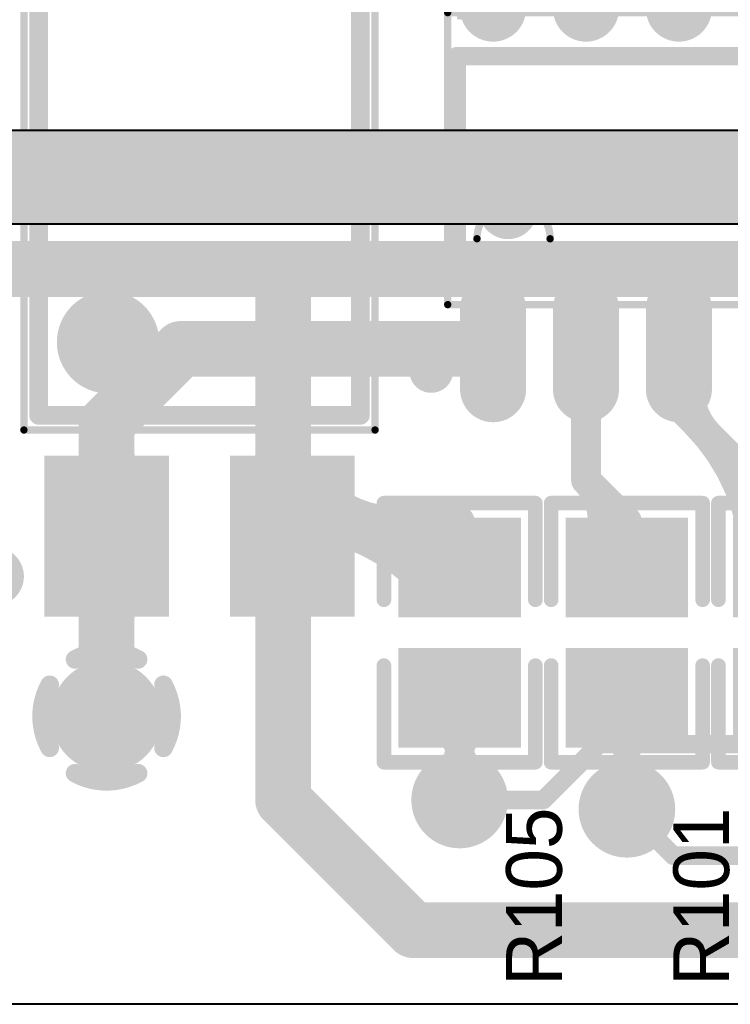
# Model space of a CAD drawing. Header units: millimetres. Extents: x 3.32 to 12.49, y 5.66 to 10.73.
# Drawn here: x 4.67 to 5.053, y 8.124 to 8.653 of the extents above; entities that cross this region are included whole.
import ezdxf

# ---------------------------------------------------------------- set-up
doc = ezdxf.new("R2010")
doc.units = ezdxf.units.MM
doc.header["$MEASUREMENT"] = 0
for name, color, linetype in [('BottomLayer', 5, 'Continuous'), ('InternalPlane1', 76, 'Continuous'), ('InternalPlane2', 16, 'Continuous'), ('Mechanical13', 56, 'Continuous'), ('MultiLayer', 9, 'Continuous'), ('TopLayer', 1, 'Continuous'), ('TopOverlay', 2, 'Continuous'), ('TopPaste', 8, 'Continuous'), ('TopSolder', 216, 'Continuous'), ('ViaHoleLayer', 16, 'Continuous')]:
    doc.layers.add(name, color=color, linetype=linetype)

# ---------------------------------------------------------------- blocks, each defined once
blk = doc.blocks.new('LC_SMD_4_105')
at = {"layer": 'Mechanical13', "const_width": 0.00394}
for points in [[(-0.12598, 0.09449), (-0.12598, -0.09449)], [(-0.12598, 0.09449), (0.12598, 0.09449)], [(0.12598, 0.09449), (0.12598, -0.09449)], [(-0.12598, -0.09449), (0.12598, -0.09449)]]:
    blk.add_lwpolyline(points, dxfattribs=at)
at = {"layer": 'Mechanical13', "const_width": 0.00197}
for points in [[(-0.12697, 0.09449, 1), (-0.125, 0.09449, 1)], [(-0.12697, 0.09449, 1), (-0.125, 0.09449, 1)], [(0.125, 0.09449, 1), (0.12697, 0.09449, 1)], [(0.125, 0.09449, 1), (0.12697, 0.09449, 1)], [(-0.12697, -0.09449, 1), (-0.125, -0.09449, 1)], [(-0.12697, -0.09449, 1), (-0.125, -0.09449, 1)], [(0.125, -0.09449, 1), (0.12697, -0.09449, 1)], [(0.125, -0.09449, 1), (0.12697, -0.09449, 1)]]:
    blk.add_lwpolyline(points, format="xyb", close=True, dxfattribs=at)
at = {"layer": 'TopLayer'}
for points in [[(-0.1437, 0.02047), (-0.1437, 0.07953), (-0.22244, 0.02047), (-0.22244, 0.07953)], [(0.22244, 0.02047), (0.22244, 0.07953), (0.1437, 0.02047), (0.1437, 0.07953)], [(-0.1437, -0.07953), (-0.1437, -0.02047), (-0.22244, -0.07953), (-0.22244, -0.02047)], [(0.22244, -0.07953), (0.22244, -0.02047), (0.1437, -0.07953), (0.1437, -0.02047)]]:
    blk.add_solid(points, dxfattribs=at)
at = {"layer": 'TopOverlay'}
for points, const_width in [([(-0.19685, 0.11024, 1), (-0.2126, 0.11024, 1)], 0.01575), ([(-0.21654, 0.11024, 1), (-0.20866, 0.11024, 1)], 0.00787), ([(-0.20079, 0.11024, 1), (-0.19291, 0.11024, 1)], 0.00787), ([(-0.12061, 0.08661, 1), (-0.11561, 0.08661, 1)], 0.005), ([(-0.12061, 0.08661, 1), (-0.11561, 0.08661, 1)], 0.005), ([(0.11561, 0.08661, 1), (0.12061, 0.08661, 1)], 0.005), ([(0.11561, 0.08661, 1), (0.12061, 0.08661, 1)], 0.005), ([(-0.06496, 0.04921, 1), (-0.09252, 0.04921, 1)], 0.02756), ([(-0.09941, 0.04921, 1), (-0.08563, 0.04921, 1)], 0.01378), ([(-0.07185, 0.04921, 1), (-0.05807, 0.04921, 1)], 0.01378), ([(-0.12061, -0.08661, 1), (-0.11561, -0.08661, 1)], 0.005), ([(-0.12061, -0.08661, 1), (-0.11561, -0.08661, 1)], 0.005), ([(0.11561, -0.08661, 1), (0.12061, -0.08661, 1)], 0.005), ([(0.11561, -0.08661, 1), (0.12061, -0.08661, 1)], 0.005)]:
    blk.add_lwpolyline(points, format="xyb", close=True, dxfattribs=dict(at, const_width=const_width))
at = {"layer": 'TopOverlay', "const_width": 0.01}
for points in [[(-0.11811, 0.08661), (-0.11811, -0.08661)], [(-0.11811, 0.08661), (0.11811, 0.08661)], [(0.11811, 0.08661), (0.11811, -0.08661)], [(-0.11811, -0.08661), (0.11811, -0.08661)]]:
    blk.add_lwpolyline(points, dxfattribs=at)
at = {"layer": 'TopPaste'}
for points in [[(-0.1437, 0.02047), (-0.1437, 0.07953), (-0.22244, 0.02047), (-0.22244, 0.07953)], [(0.22244, 0.02047), (0.22244, 0.07953), (0.1437, 0.02047), (0.1437, 0.07953)], [(-0.1437, -0.07953), (-0.1437, -0.02047), (-0.22244, -0.07953), (-0.22244, -0.02047)], [(0.22244, -0.07953), (0.22244, -0.02047), (0.1437, -0.07953), (0.1437, -0.02047)]]:
    blk.add_solid(points, dxfattribs=at)
at = {"layer": 'TopSolder'}
for points in [[(-0.1397, 0.01647), (-0.1397, 0.08353), (-0.22644, 0.01647), (-0.22644, 0.08353)], [(0.22644, 0.01647), (0.22644, 0.08353), (0.1397, 0.01647), (0.1397, 0.08353)], [(-0.1397, -0.08353), (-0.1397, -0.01647), (-0.22644, -0.08353), (-0.22644, -0.01647)], [(0.22644, -0.08353), (0.22644, -0.01647), (0.1397, -0.08353), (0.1397, -0.01647)]]:
    blk.add_solid(points, dxfattribs=at)
blk = doc.blocks.new('0805_R_108')
at = {"layer": 'TopLayer'}
for points in [[(-0.05787, -0.02894), (-0.0122, -0.02894), (-0.05787, 0.02894), (-0.0122, 0.02894)], [(0.0122, -0.02894), (0.05787, -0.02894), (0.0122, 0.02894), (0.05787, 0.02894)]]:
    blk.add_solid(points, dxfattribs=at)
at = {"layer": 'TopOverlay', "const_width": 0.00787}
for points in [[(-0.06968, 0.04075), (-0.06968, -0.04075)], [(-0.06968, 0.04075), (-0.01772, 0.04075)], [(0.01772, 0.04075), (0.06968, 0.04075)], [(0.06968, 0.04075), (0.06968, -0.04075)], [(-0.06968, -0.04075), (-0.01772, -0.04075)], [(0.01772, -0.04075), (0.06968, -0.04075)]]:
    blk.add_lwpolyline(points, dxfattribs=at)
at = {"layer": 'TopOverlay', "const_width": 0.00394}
for points in [[(-0.07165, 0.04075, 1), (-0.06772, 0.04075, 1)], [(-0.07165, 0.04075, 1), (-0.06772, 0.04075, 1)], [(-0.01969, 0.04075, 1), (-0.01575, 0.04075, 1)], [(0.01575, 0.04075, 1), (0.01969, 0.04075, 1)], [(0.06772, 0.04075, 1), (0.07165, 0.04075, 1)], [(0.06772, 0.04075, 1), (0.07165, 0.04075, 1)], [(-0.07165, -0.04075, 1), (-0.06772, -0.04075, 1)], [(-0.07165, -0.04075, 1), (-0.06772, -0.04075, 1)], [(-0.01969, -0.04075, 1), (-0.01575, -0.04075, 1)], [(0.01575, -0.04075, 1), (0.01969, -0.04075, 1)], [(0.06772, -0.04075, 1), (0.07165, -0.04075, 1)], [(0.06772, -0.04075, 1), (0.07165, -0.04075, 1)]]:
    blk.add_lwpolyline(points, format="xyb", close=True, dxfattribs=at)
at = {"layer": 'TopPaste'}
for points in [[(-0.05787, -0.02894), (-0.0122, -0.02894), (-0.05787, 0.02894), (-0.0122, 0.02894)], [(0.0122, -0.02894), (0.05787, -0.02894), (0.0122, 0.02894), (0.05787, 0.02894)]]:
    blk.add_solid(points, dxfattribs=at)
at = {"layer": 'TopSolder'}
for points in [[(-0.06187, -0.03294), (-0.0082, -0.03294), (-0.06187, 0.03294), (-0.0082, 0.03294)], [(0.0082, -0.03294), (0.06187, -0.03294), (0.0082, 0.03294), (0.06187, 0.03294)]]:
    blk.add_solid(points, dxfattribs=at)
blk = doc.blocks.new('SOIC_8_150____151')
at = {"layer": 'Mechanical13', "const_width": 0.00394}
for points in [[(-0.09941, 0.07854), (0.09941, 0.07854)], [(-0.09941, -0.07854), (-0.09941, 0.07854)], [(0.09941, -0.07854), (0.09941, 0.07854)], [(-0.09941, -0.07854), (0.09941, -0.07854)]]:
    blk.add_lwpolyline(points, dxfattribs=at)
at = {"layer": 'Mechanical13'}
for points, const_width in [([(-0.10039, 0.07854, 1), (-0.09843, 0.07854, 1)], 0.00197), ([(-0.10039, 0.07854, 1), (-0.09843, 0.07854, 1)], 0.00197), ([(0.09843, 0.07854, 1), (0.10039, 0.07854, 1)], 0.00197), ([(0.09843, 0.07854, 1), (0.10039, 0.07854, 1)], 0.00197), ([(-0.04429, -0.04311, 1), (-0.08366, -0.04311, 1)], 0.00394), ([(-0.08465, -0.04311, 1), (-0.08268, -0.04311, 1)], 0.00197), ([(-0.04528, -0.04311, 1), (-0.04331, -0.04311, 1)], 0.00197), ([(-0.10039, -0.07854, 1), (-0.09843, -0.07854, 1)], 0.00197), ([(-0.10039, -0.07854, 1), (-0.09843, -0.07854, 1)], 0.00197), ([(0.09843, -0.07854, 1), (0.10039, -0.07854, 1)], 0.00197), ([(0.09843, -0.07854, 1), (0.10039, -0.07854, 1)], 0.00197)]:
    blk.add_lwpolyline(points, format="xyb", close=True, dxfattribs=dict(at, const_width=const_width))
at = {"layer": 'TopLayer', "const_width": 0.02756}
for points in [[(-0.075, 0.08071), (-0.075, 0.12402)], [(-0.025, 0.08071), (-0.025, 0.12402)], [(0.025, 0.08071), (0.025, 0.12402)], [(0.075, 0.08071), (0.075, 0.12402)], [(-0.075, -0.12402), (-0.075, -0.08071)], [(-0.025, -0.12402), (-0.025, -0.08071)], [(0.025, -0.12402), (0.025, -0.08071)], [(0.075, -0.12402), (0.075, -0.08071)]]:
    blk.add_lwpolyline(points, dxfattribs=at)
at = {"layer": 'TopLayer', "const_width": 0.01378}
for points in [[(-0.08189, 0.12402, 1), (-0.06811, 0.12402, 1)], [(-0.03189, 0.12402, 1), (-0.01811, 0.12402, 1)], [(0.01811, 0.12402, 1), (0.03189, 0.12402, 1)], [(0.06811, 0.12402, 1), (0.08189, 0.12402, 1)], [(-0.08189, 0.08071, 1), (-0.06811, 0.08071, 1)], [(-0.03189, 0.08071, 1), (-0.01811, 0.08071, 1)], [(0.01811, 0.08071, 1), (0.03189, 0.08071, 1)], [(0.06811, 0.08071, 1), (0.08189, 0.08071, 1)], [(-0.08189, -0.08071, 1), (-0.06811, -0.08071, 1)], [(-0.03189, -0.08071, 1), (-0.01811, -0.08071, 1)], [(0.01811, -0.08071, 1), (0.03189, -0.08071, 1)], [(0.06811, -0.08071, 1), (0.08189, -0.08071, 1)], [(-0.08189, -0.12402, 1), (-0.06811, -0.12402, 1)], [(-0.03189, -0.12402, 1), (-0.01811, -0.12402, 1)], [(0.01811, -0.12402, 1), (0.03189, -0.12402, 1)], [(0.06811, -0.12402, 1), (0.08189, -0.12402, 1)]]:
    blk.add_lwpolyline(points, format="xyb", close=True, dxfattribs=at)
at = {"layer": 'TopOverlay', "const_width": 0.01}
for points in [[(-0.09449, 0.05512), (0.09449, 0.05512)], [(-0.09449, -0.05512), (-0.09449, 0.05512)], [(0.09449, -0.05512), (0.09449, 0.05512)], [(-0.09449, -0.05512), (0.09449, -0.05512)]]:
    blk.add_lwpolyline(points, dxfattribs=at)
at = {"layer": 'TopOverlay'}
for points, const_width in [([(-0.09699, 0.05512, 1), (-0.09199, 0.05512, 1)], 0.005), ([(-0.09699, 0.05512, 1), (-0.09199, 0.05512, 1)], 0.005), ([(0.09199, 0.05512, 1), (0.09699, 0.05512, 1)], 0.005), ([(0.09199, 0.05512, 1), (0.09699, 0.05512, 1)], 0.005), ([(-0.05906, -0.02756, 1), (-0.0748, -0.02756, 1)], 0.01575), ([(-0.07874, -0.02756, 1), (-0.07087, -0.02756, 1)], 0.00787), ([(-0.06299, -0.02756, 1), (-0.05512, -0.02756, 1)], 0.00787), ([(-0.09699, -0.05512, 1), (-0.09199, -0.05512, 1)], 0.005), ([(-0.09699, -0.05512, 1), (-0.09199, -0.05512, 1)], 0.005), ([(0.09199, -0.05512, 1), (0.09699, -0.05512, 1)], 0.005), ([(0.09199, -0.05512, 1), (0.09699, -0.05512, 1)], 0.005), ([(-0.10236, -0.11417, 1), (-0.11417, -0.11417, 1)], 0.01181), ([(-0.11713, -0.11417, 1), (-0.11122, -0.11417, 1)], 0.00591), ([(-0.10531, -0.11417, 1), (-0.09941, -0.11417, 1)], 0.00591)]:
    blk.add_lwpolyline(points, format="xyb", close=True, dxfattribs=dict(at, const_width=const_width))
at = {"layer": 'TopPaste', "const_width": 0.02756}
for points in [[(-0.075, 0.08071), (-0.075, 0.12402)], [(-0.025, 0.08071), (-0.025, 0.12402)], [(0.025, 0.08071), (0.025, 0.12402)], [(0.075, 0.08071), (0.075, 0.12402)], [(-0.075, -0.12402), (-0.075, -0.08071)], [(-0.025, -0.12402), (-0.025, -0.08071)], [(0.025, -0.12402), (0.025, -0.08071)], [(0.075, -0.12402), (0.075, -0.08071)]]:
    blk.add_lwpolyline(points, dxfattribs=at)
at = {"layer": 'TopPaste', "const_width": 0.01378}
for points in [[(-0.08189, 0.12402, 1), (-0.06811, 0.12402, 1)], [(-0.03189, 0.12402, 1), (-0.01811, 0.12402, 1)], [(0.01811, 0.12402, 1), (0.03189, 0.12402, 1)], [(0.06811, 0.12402, 1), (0.08189, 0.12402, 1)], [(-0.08189, 0.08071, 1), (-0.06811, 0.08071, 1)], [(-0.03189, 0.08071, 1), (-0.01811, 0.08071, 1)], [(0.01811, 0.08071, 1), (0.03189, 0.08071, 1)], [(0.06811, 0.08071, 1), (0.08189, 0.08071, 1)], [(-0.08189, -0.08071, 1), (-0.06811, -0.08071, 1)], [(-0.03189, -0.08071, 1), (-0.01811, -0.08071, 1)], [(0.01811, -0.08071, 1), (0.03189, -0.08071, 1)], [(0.06811, -0.08071, 1), (0.08189, -0.08071, 1)], [(-0.08189, -0.12402, 1), (-0.06811, -0.12402, 1)], [(-0.03189, -0.12402, 1), (-0.01811, -0.12402, 1)], [(0.01811, -0.12402, 1), (0.03189, -0.12402, 1)], [(0.06811, -0.12402, 1), (0.08189, -0.12402, 1)]]:
    blk.add_lwpolyline(points, format="xyb", close=True, dxfattribs=at)
at = {"layer": 'TopSolder', "const_width": 0.03556}
for points in [[(-0.075, 0.08071), (-0.075, 0.12402)], [(-0.025, 0.08071), (-0.025, 0.12402)], [(0.025, 0.08071), (0.025, 0.12402)], [(0.075, 0.08071), (0.075, 0.12402)], [(-0.075, -0.12402), (-0.075, -0.08071)], [(-0.025, -0.12402), (-0.025, -0.08071)], [(0.025, -0.12402), (0.025, -0.08071)], [(0.075, -0.12402), (0.075, -0.08071)]]:
    blk.add_lwpolyline(points, dxfattribs=at)
at = {"layer": 'TopSolder', "const_width": 0.01778}
for points in [[(-0.08389, 0.12402, 1), (-0.06611, 0.12402, 1)], [(-0.03389, 0.12402, 1), (-0.01611, 0.12402, 1)], [(0.01611, 0.12402, 1), (0.03389, 0.12402, 1)], [(0.06611, 0.12402, 1), (0.08389, 0.12402, 1)], [(-0.08389, 0.08071, 1), (-0.06611, 0.08071, 1)], [(-0.03389, 0.08071, 1), (-0.01611, 0.08071, 1)], [(0.01611, 0.08071, 1), (0.03389, 0.08071, 1)], [(0.06611, 0.08071, 1), (0.08389, 0.08071, 1)], [(-0.08389, -0.08071, 1), (-0.06611, -0.08071, 1)], [(-0.03389, -0.08071, 1), (-0.01611, -0.08071, 1)], [(0.01611, -0.08071, 1), (0.03389, -0.08071, 1)], [(0.06611, -0.08071, 1), (0.08389, -0.08071, 1)], [(-0.08389, -0.12402, 1), (-0.06611, -0.12402, 1)], [(-0.03389, -0.12402, 1), (-0.01611, -0.12402, 1)], [(0.01611, -0.12402, 1), (0.03389, -0.12402, 1)], [(0.06611, -0.12402, 1), (0.08389, -0.12402, 1)]]:
    blk.add_lwpolyline(points, format="xyb", close=True, dxfattribs=at)
blk = doc.blocks.new('0805_R_168')
at = {"layer": 'TopLayer'}
for points in [[(-0.05787, -0.02894), (-0.0122, -0.02894), (-0.05787, 0.02894), (-0.0122, 0.02894)], [(0.0122, -0.02894), (0.05787, -0.02894), (0.0122, 0.02894), (0.05787, 0.02894)]]:
    blk.add_solid(points, dxfattribs=at)
at = {"layer": 'TopOverlay', "const_width": 0.00787}
for points in [[(-0.06968, -0.04075), (-0.06968, 0.04075)], [(-0.01772, 0.04075), (-0.06968, 0.04075)], [(0.06968, 0.04075), (0.01772, 0.04075)], [(0.06968, -0.04075), (0.06968, 0.04075)], [(-0.01772, -0.04075), (-0.06968, -0.04075)], [(0.06968, -0.04075), (0.01772, -0.04075)]]:
    blk.add_lwpolyline(points, dxfattribs=at)
at = {"layer": 'TopOverlay', "const_width": 0.00394}
for points in [[(-0.07165, 0.04075, 1), (-0.06772, 0.04075, 1)], [(-0.07165, 0.04075, 1), (-0.06772, 0.04075, 1)], [(-0.01969, 0.04075, 1), (-0.01575, 0.04075, 1)], [(0.01575, 0.04075, 1), (0.01969, 0.04075, 1)], [(0.06772, 0.04075, 1), (0.07165, 0.04075, 1)], [(0.06772, 0.04075, 1), (0.07165, 0.04075, 1)], [(-0.07165, -0.04075, 1), (-0.06772, -0.04075, 1)], [(-0.07165, -0.04075, 1), (-0.06772, -0.04075, 1)], [(-0.01969, -0.04075, 1), (-0.01575, -0.04075, 1)], [(0.01575, -0.04075, 1), (0.01969, -0.04075, 1)], [(0.06772, -0.04075, 1), (0.07165, -0.04075, 1)], [(0.06772, -0.04075, 1), (0.07165, -0.04075, 1)]]:
    blk.add_lwpolyline(points, format="xyb", close=True, dxfattribs=at)
at = {"layer": 'TopPaste'}
for points in [[(-0.05787, -0.02894), (-0.0122, -0.02894), (-0.05787, 0.02894), (-0.0122, 0.02894)], [(0.0122, -0.02894), (0.05787, -0.02894), (0.0122, 0.02894), (0.05787, 0.02894)]]:
    blk.add_solid(points, dxfattribs=at)
at = {"layer": 'TopSolder'}
for points in [[(-0.06187, -0.03294), (-0.0082, -0.03294), (-0.06187, 0.03294), (-0.0082, 0.03294)], [(0.0082, -0.03294), (0.06187, -0.03294), (0.0082, 0.03294), (0.06187, 0.03294)]]:
    blk.add_solid(points, dxfattribs=at)
blk = doc.blocks.new('0805_R_169')
at = {"layer": 'TopLayer'}
for points in [[(-0.05787, -0.02894), (-0.0122, -0.02894), (-0.05787, 0.02894), (-0.0122, 0.02894)], [(0.0122, -0.02894), (0.05787, -0.02894), (0.0122, 0.02894), (0.05787, 0.02894)]]:
    blk.add_solid(points, dxfattribs=at)
at = {"layer": 'TopOverlay', "const_width": 0.00787}
for points in [[(-0.06968, 0.04075), (-0.06968, -0.04075)], [(-0.06968, 0.04075), (-0.01772, 0.04075)], [(0.01772, 0.04075), (0.06968, 0.04075)], [(0.06968, 0.04075), (0.06968, -0.04075)], [(-0.06968, -0.04075), (-0.01772, -0.04075)], [(0.01772, -0.04075), (0.06968, -0.04075)]]:
    blk.add_lwpolyline(points, dxfattribs=at)
at = {"layer": 'TopOverlay', "const_width": 0.00394}
for points in [[(-0.07165, 0.04075, 1), (-0.06772, 0.04075, 1)], [(-0.07165, 0.04075, 1), (-0.06772, 0.04075, 1)], [(-0.01969, 0.04075, 1), (-0.01575, 0.04075, 1)], [(0.01575, 0.04075, 1), (0.01969, 0.04075, 1)], [(0.06772, 0.04075, 1), (0.07165, 0.04075, 1)], [(0.06772, 0.04075, 1), (0.07165, 0.04075, 1)], [(-0.07165, -0.04075, 1), (-0.06772, -0.04075, 1)], [(-0.07165, -0.04075, 1), (-0.06772, -0.04075, 1)], [(-0.01969, -0.04075, 1), (-0.01575, -0.04075, 1)], [(0.01575, -0.04075, 1), (0.01969, -0.04075, 1)], [(0.06772, -0.04075, 1), (0.07165, -0.04075, 1)], [(0.06772, -0.04075, 1), (0.07165, -0.04075, 1)]]:
    blk.add_lwpolyline(points, format="xyb", close=True, dxfattribs=at)
at = {"layer": 'TopPaste'}
for points in [[(-0.05787, -0.02894), (-0.0122, -0.02894), (-0.05787, 0.02894), (-0.0122, 0.02894)], [(0.0122, -0.02894), (0.05787, -0.02894), (0.0122, 0.02894), (0.05787, 0.02894)]]:
    blk.add_solid(points, dxfattribs=at)
at = {"layer": 'TopSolder'}
for points in [[(-0.06187, -0.03294), (-0.0082, -0.03294), (-0.06187, 0.03294), (-0.0082, 0.03294)], [(0.0082, -0.03294), (0.06187, -0.03294), (0.0082, 0.03294), (0.06187, 0.03294)]]:
    blk.add_solid(points, dxfattribs=at)

msp = doc.modelspace()

# ---------------------------------------------------------------- linework, layer by layer
at = {"layer": 'BottomLayer'}
for points, const_width in [([(4.61765, 8.5193), (4.81201, 8.5193)], 0.03), ([(4.81201, 8.23366), (4.81201, 8.5193)], 0.03), ([(4.81201, 8.5193), (5.44701, 8.5193)], 0.03), ([(4.95201, 8.23366), (4.98201, 8.26366)], 0.01), ([(4.98201, 8.26366), (5.39055, 8.26366)], 0.01), ([(4.81201, 8.23366), (4.88201, 8.16366)], 0.03), ([(4.90701, 8.23366), (4.95201, 8.23366)], 0.01), ([(4.99701, 8.22866), (5.02201, 8.20366)], 0.01), ([(5.02201, 8.20366), (5.39701, 8.20366)], 0.01), ([(4.88201, 8.16366), (5.18701, 8.16366)], 0.03)]:
    msp.add_lwpolyline(points, dxfattribs=dict(at, const_width=const_width))
for points, const_width in [([(4.80451, 8.5193, 1), (4.81951, 8.5193, 1)], 0.015), ([(4.80451, 8.5193, 1), (4.81951, 8.5193, 1)], 0.015), ([(4.80451, 8.5193, 1), (4.81951, 8.5193, 1)], 0.015), ([(4.70701, 8.27866, 1), (4.72701, 8.27866, 1)], 0.02), ([(4.97951, 8.26366, 1), (4.98451, 8.26366, 1)], 0.005), ([(4.97951, 8.26366, 1), (4.98451, 8.26366, 1)], 0.005), ([(4.80451, 8.23366, 1), (4.81951, 8.23366, 1)], 0.015), ([(4.80451, 8.23366, 1), (4.81951, 8.23366, 1)], 0.015), ([(4.90101, 8.23366, 1), (4.91301, 8.23366, 1)], 0.012), ([(4.90946, 8.23861, 1), (4.91446, 8.23861, 1)], 0.005), ([(4.90451, 8.23366, 1), (4.90951, 8.23366, 1)], 0.005), ([(4.92141, 8.23366, 1), (4.92641, 8.23366, 1)], 0.005), ([(4.92141, 8.23366, 1), (4.92641, 8.23366, 1)], 0.005), ([(4.94951, 8.23366, 1), (4.95451, 8.23366, 1)], 0.005), ([(4.94951, 8.23366, 1), (4.95451, 8.23366, 1)], 0.005), ([(4.99101, 8.22866, 1), (5.00301, 8.22866, 1)], 0.012), ([(4.90946, 8.22871, 1), (4.91446, 8.22871, 1)], 0.005), ([(4.99451, 8.22866, 1), (4.99951, 8.22866, 1)], 0.005), ([(5.00151, 8.22866, 1), (5.00651, 8.22866, 1)], 0.005), ([(4.99451, 8.22166, 1), (4.99951, 8.22166, 1)], 0.005), ([(5.00646, 8.21671, 1), (5.01146, 8.21671, 1)], 0.005), ([(5.00646, 8.21671, 1), (5.01146, 8.21671, 1)], 0.005), ([(5.01951, 8.20366, 1), (5.02451, 8.20366, 1)], 0.005), ([(5.01951, 8.20366, 1), (5.02451, 8.20366, 1)], 0.005), ([(4.87451, 8.16366, 1), (4.88951, 8.16366, 1)], 0.015), ([(4.87451, 8.16366, 1), (4.88951, 8.16366, 1)], 0.015)]:
    msp.add_lwpolyline(points, format="xyb", close=True, dxfattribs=dict(at, const_width=const_width))
at = {"layer": 'BottomLayer', "const_width": 0.01}
for points in [[(4.92391, 8.23366, -0.198912), (4.91196, 8.23861)], [(4.91196, 8.22871, -0.198912), (4.92391, 8.23366)], [(5.00896, 8.21671, -0.198912), (5.00401, 8.22866)], [(4.99701, 8.22166, -0.198912), (5.00896, 8.21671)]]:
    msp.add_lwpolyline(points, format="xyb", dxfattribs=at)
at = {"layer": 'InternalPlane1'}
for p, q in [((5.14193, 8.59374), (4.4174, 8.59374)), ((4.45209, 8.54358), (5.62693, 8.54358)), ((5.15701, 8.12374), (4.6124, 8.12374))]:
    msp.add_line(p, q, dxfattribs=at)
at = {"layer": 'InternalPlane1', "const_width": 0.05}
msp.add_lwpolyline([(4.40701, 8.56866), (5.19701, 8.56866)], dxfattribs=at)
at = {"layer": 'InternalPlane1'}
for points, const_width in [([(4.70201, 8.27866, 1), (4.73201, 8.27866, 1)], 0.03), ([(4.89401, 8.23366, 1), (4.92001, 8.23366, 1)], 0.026), ([(4.98401, 8.22866, 1), (5.01001, 8.22866, 1)], 0.026)]:
    msp.add_lwpolyline(points, format="xyb", close=True, dxfattribs=dict(at, const_width=const_width))
at = {"layer": 'InternalPlane2'}
for p, q in [((5.14193, 8.59374), (4.4174, 8.59374)), ((4.45209, 8.54358), (5.62693, 8.54358)), ((5.15701, 8.12374), (4.6124, 8.12374))]:
    msp.add_line(p, q, dxfattribs=at)
at = {"layer": 'InternalPlane2', "const_width": 0.05}
msp.add_lwpolyline([(4.40701, 8.56866), (5.19701, 8.56866)], dxfattribs=at)
at = {"layer": 'InternalPlane2', "const_width": 0.01}
for points in [[(4.70004, 8.30927, -0.258618), (4.73398, 8.30927)], [(4.6864, 8.26169, -0.258618), (4.6864, 8.29563)], [(4.74762, 8.29563, -0.258618), (4.74762, 8.26169)], [(4.73398, 8.24805, -0.258618), (4.70004, 8.24805)]]:
    msp.add_lwpolyline(points, format="xyb", dxfattribs=at)
at = {"layer": 'InternalPlane2'}
for points, const_width in [([(4.69754, 8.30927, 1), (4.70254, 8.30927, 1)], 0.005), ([(4.73148, 8.30927, 1), (4.73648, 8.30927, 1)], 0.005), ([(4.6839, 8.29563, 1), (4.6889, 8.29563, 1)], 0.005), ([(4.74512, 8.29563, 1), (4.75012, 8.29563, 1)], 0.005), ([(4.6839, 8.26169, 1), (4.6889, 8.26169, 1)], 0.005), ([(4.74512, 8.26169, 1), (4.75012, 8.26169, 1)], 0.005), ([(4.89401, 8.23366, 1), (4.92001, 8.23366, 1)], 0.026), ([(4.69754, 8.24805, 1), (4.70254, 8.24805, 1)], 0.005), ([(4.73148, 8.24805, 1), (4.73648, 8.24805, 1)], 0.005), ([(4.98401, 8.22866, 1), (5.01001, 8.22866, 1)], 0.026)]:
    msp.add_lwpolyline(points, format="xyb", close=True, dxfattribs=dict(at, const_width=const_width))
at = {"layer": 'MultiLayer'}
for points, const_width in [([(4.70701, 8.27866, 1), (4.72701, 8.27866, 1)], 0.02), ([(4.90101, 8.23366, 1), (4.91301, 8.23366, 1)], 0.012), ([(4.99101, 8.22866, 1), (5.00301, 8.22866, 1)], 0.012)]:
    msp.add_lwpolyline(points, format="xyb", close=True, dxfattribs=dict(at, const_width=const_width))
at = {"layer": 'TopLayer'}
for points, const_width in [([(4.90552, 8.66866, -0.198912), (4.92586, 8.66023)], 0.03), ([(5.04119, 8.42952, -0.198912), (5.03078, 8.45465)], 0.016), ([(4.97091, 8.45056, -0.198912), (4.975, 8.44069)], 0.016), ([(4.975, 8.44069, -0.198912), (4.97909, 8.45056)], 0.016), ([(5.03359, 8.43712, -0.198912), (5.06607, 8.3587)], 0.016), ([(4.71701, 8.42051, -0.198912), (4.70674, 8.39571)], 0.03), ([(4.72728, 8.39571, -0.198912), (4.71701, 8.42051)], 0.03), ([(4.975, 8.40571, -0.360219), (4.97864, 8.36705)], 0.016), ([(4.87316, 8.3837, -0.198912), (4.83223, 8.40066)], 0.016), ([(4.98867, 8.39204, -0.360219), (4.99187, 8.35805)], 0.016), ([(4.8089, 8.3837, -0.20719), (4.89009, 8.34855)], 0.016), ([(4.83223, 8.37021, -0.198912), (4.8648, 8.3837)], 0.016), ([(4.84586, 8.3837, -0.20719), (4.90176, 8.3595)], 0.016), ([(4.88281, 8.3837, -0.20719), (4.91342, 8.37045)], 0.016), ([(4.83746, 8.36887, -0.397953), (4.85858, 8.38029)], 0.016), ([(4.70674, 8.35548, -0.198912), (4.71701, 8.33068)], 0.03), ([(4.71701, 8.33068, -0.198912), (4.72728, 8.35548)], 0.03), ([(4.8944, 8.27601, -0.198912), (4.90701, 8.24557)], 0.01), ([(4.90701, 8.24557, -0.198912), (4.91962, 8.27601)], 0.01), ([(4.9844, 8.27601, -0.198912), (4.99701, 8.24557)], 0.01), ([(4.99701, 8.24557, -0.198912), (5.00962, 8.27601)], 0.01), ([(4.90368, 8.25797, -0.198912), (4.90095, 8.23716)], 0.01), ([(4.91307, 8.23716, -0.198912), (4.91033, 8.25797)], 0.01), ([(4.90701, 8.25056, -0.198912), (4.90206, 8.23861)], 0.01), ([(4.91196, 8.23861, -0.198912), (4.90701, 8.25056)], 0.01), ([(4.99701, 8.24556, -0.198912), (4.99206, 8.23361)], 0.01), ([(5.00196, 8.23361, -0.198912), (4.99701, 8.24556)], 0.01)]:
    msp.add_lwpolyline(points, format="xyb", dxfattribs=dict(at, const_width=const_width))
for points, const_width in [([(4.91836, 8.66023, 1), (4.93336, 8.66023, 1)], 0.015), ([(4.74951, 8.4763, 1), (4.76451, 8.4763, 1)], 0.015), ([(4.74951, 8.4763, 1), (4.76451, 8.4763, 1)], 0.015), ([(4.9175, 8.4763, 1), (4.9325, 8.4763, 1)], 0.015), ([(4.971, 8.4763, 1), (4.979, 8.4763, 1)], 0.008), ([(5.021, 8.4763, 1), (5.029, 8.4763, 1)], 0.008), ([(5.02678, 8.45465, 1), (5.03478, 8.45465, 1)], 0.008), ([(4.96691, 8.45056, 1), (4.97491, 8.45056, 1)], 0.008), ([(4.97509, 8.45056, 1), (4.98309, 8.45056, 1)], 0.008), ([(5.021, 8.44571, 1), (5.029, 8.44571, 1)], 0.008), ([(5.021, 8.44571, 1), (5.029, 8.44571, 1)], 0.008), ([(4.70951, 8.4363, 1), (4.72451, 8.4363, 1)], 0.015), ([(4.70951, 8.4363, 1), (4.72451, 8.4363, 1)], 0.015), ([(4.971, 8.44069, 1), (4.979, 8.44069, 1)], 0.008), ([(4.971, 8.44069, 1), (4.979, 8.44069, 1)], 0.008), ([(5.02959, 8.43712, 1), (5.03759, 8.43712, 1)], 0.008), ([(4.70951, 8.42051, 1), (4.72451, 8.42051, 1)], 0.015), ([(4.70951, 8.42051, 1), (4.72451, 8.42051, 1)], 0.015), ([(5.03719, 8.42952, 1), (5.04519, 8.42952, 1)], 0.008), ([(4.971, 8.40571, 1), (4.979, 8.40571, 1)], 0.008), ([(4.971, 8.40571, 1), (4.979, 8.40571, 1)], 0.008), ([(4.971, 8.40571, 1), (4.979, 8.40571, 1)], 0.008), ([(4.69924, 8.39571, 1), (4.71424, 8.39571, 1)], 0.015), ([(4.71978, 8.39571, 1), (4.73478, 8.39571, 1)], 0.015), ([(4.82823, 8.40066, 1), (4.83623, 8.40066, 1)], 0.008), ([(4.79301, 8.39559, 1), (4.80101, 8.39559, 1)], 0.008), ([(4.98467, 8.39204, 1), (4.99267, 8.39204, 1)], 0.008), ([(4.70951, 8.37559, 1), (4.72451, 8.37559, 1)], 0.015), ([(4.70951, 8.37559, 1), (4.72451, 8.37559, 1)], 0.015), ([(4.8049, 8.3837, 1), (4.8129, 8.3837, 1)], 0.008), ([(4.8049, 8.3837, 1), (4.8129, 8.3837, 1)], 0.008), ([(4.8049, 8.3837, 1), (4.8129, 8.3837, 1)], 0.008), ([(4.84186, 8.3837, 1), (4.84986, 8.3837, 1)], 0.008), ([(4.8608, 8.3837, 1), (4.8688, 8.3837, 1)], 0.008), ([(4.86916, 8.3837, 1), (4.87716, 8.3837, 1)], 0.008), ([(4.87881, 8.3837, 1), (4.88681, 8.3837, 1)], 0.008), ([(4.90301, 8.3837, 1), (4.91101, 8.3837, 1)], 0.008), ([(4.99301, 8.3837, 1), (5.00101, 8.3837, 1)], 0.008), ([(4.85458, 8.38029, 1), (4.86258, 8.38029, 1)], 0.008), ([(4.82823, 8.37021, 1), (4.83623, 8.37021, 1)], 0.008), ([(4.83346, 8.36887, 1), (4.84146, 8.36887, 1)], 0.008), ([(4.90942, 8.37045, 1), (4.91742, 8.37045, 1)], 0.008), ([(4.97464, 8.36705, 1), (4.98264, 8.36705, 1)], 0.008), ([(4.69924, 8.35548, 1), (4.71424, 8.35548, 1)], 0.015), ([(4.71978, 8.35548, 1), (4.73478, 8.35548, 1)], 0.015), ([(4.89776, 8.3595, 1), (4.90576, 8.3595, 1)], 0.008), ([(4.98787, 8.35805, 1), (4.99587, 8.35805, 1)], 0.008), ([(4.88609, 8.34855, 1), (4.89409, 8.34855, 1)], 0.008), ([(4.70951, 8.33068, 1), (4.72451, 8.33068, 1)], 0.015), ([(4.70951, 8.33068, 1), (4.72451, 8.33068, 1)], 0.015), ([(4.70701, 8.27866, 1), (4.72701, 8.27866, 1)], 0.02), ([(4.70951, 8.27866, 1), (4.72451, 8.27866, 1)], 0.015), ([(4.90451, 8.28862, 1), (4.90951, 8.28862, 1)], 0.005), ([(4.99451, 8.28862, 1), (4.99951, 8.28862, 1)], 0.005), ([(4.8919, 8.27601, 1), (4.8969, 8.27601, 1)], 0.005), ([(4.91712, 8.27601, 1), (4.92212, 8.27601, 1)], 0.005), ([(4.9819, 8.27601, 1), (4.9869, 8.27601, 1)], 0.005), ([(5.00712, 8.27601, 1), (5.01212, 8.27601, 1)], 0.005), ([(4.90118, 8.25797, 1), (4.90618, 8.25797, 1)], 0.005), ([(4.90783, 8.25797, 1), (4.91283, 8.25797, 1)], 0.005), ([(4.90451, 8.25056, 1), (4.90951, 8.25056, 1)], 0.005), ([(4.90451, 8.25056, 1), (4.90951, 8.25056, 1)], 0.005), ([(4.90451, 8.24557, 1), (4.90951, 8.24557, 1)], 0.005), ([(4.90451, 8.24557, 1), (4.90951, 8.24557, 1)], 0.005), ([(4.99451, 8.24557, 1), (4.99951, 8.24557, 1)], 0.005), ([(4.99451, 8.24557, 1), (4.99951, 8.24557, 1)], 0.005), ([(4.99451, 8.24556, 1), (4.99951, 8.24556, 1)], 0.005), ([(4.99451, 8.24556, 1), (4.99951, 8.24556, 1)], 0.005), ([(4.90101, 8.23366, 1), (4.91301, 8.23366, 1)], 0.012), ([(4.89845, 8.23716, 1), (4.90345, 8.23716, 1)], 0.005), ([(4.89956, 8.23861, 1), (4.90456, 8.23861, 1)], 0.005), ([(4.90946, 8.23861, 1), (4.91446, 8.23861, 1)], 0.005), ([(4.91057, 8.23716, 1), (4.91557, 8.23716, 1)], 0.005), ([(4.90451, 8.23366, 1), (4.90951, 8.23366, 1)], 0.005), ([(4.99101, 8.22866, 1), (5.00301, 8.22866, 1)], 0.012), ([(4.98956, 8.23361, 1), (4.99456, 8.23361, 1)], 0.005), ([(4.99946, 8.23361, 1), (5.00446, 8.23361, 1)], 0.005), ([(4.99451, 8.22866, 1), (4.99951, 8.22866, 1)], 0.005)]:
    msp.add_lwpolyline(points, format="xyb", close=True, dxfattribs=dict(at, const_width=const_width))
for points, const_width in [([(4.71701, 8.4363), (4.75701, 8.4763)], 0.03), ([(4.75701, 8.4763), (4.925, 8.4763)], 0.03), ([(4.975, 8.40571), (4.975, 8.4763)], 0.016), ([(5.025, 8.44571), (5.025, 8.4763)], 0.016), ([(5.025, 8.44571), (5.08701, 8.3837)], 0.016), ([(4.71701, 8.37559), (4.71701, 8.4363)], 0.03), ([(4.975, 8.40571), (4.99701, 8.3837)], 0.016), ([(4.79701, 8.39559), (4.8089, 8.3837)], 0.016), ([(4.71701, 8.27866), (4.71701, 8.37559)], 0.03), ([(4.8089, 8.3837), (4.90701, 8.3837)], 0.016), ([(4.90701, 8.23366), (4.90701, 8.28862)], 0.01), ([(4.99701, 8.22866), (4.99701, 8.28862)], 0.01)]:
    msp.add_lwpolyline(points, dxfattribs=dict(at, const_width=const_width))
at = {"layer": 'ViaHoleLayer'}
for points, const_width in [([(4.71201, 8.27866, 1), (4.72201, 8.27866, 1)], 0.01), ([(4.90401, 8.23366, 1), (4.91001, 8.23366, 1)], 0.006), ([(4.99401, 8.22866, 1), (5.00001, 8.22866, 1)], 0.006)]:
    msp.add_lwpolyline(points, format="xyb", close=True, dxfattribs=dict(at, const_width=const_width))

# ---------------------------------------------------------------- block references
for name, p, rotation in [('LC_SMD_4_105', (4.76701, 8.55866), 90), ('0805_R_108', (4.90701, 8.32366), 90), ('0805_R_169', (4.99701, 8.32366), 90), ('0805_R_168', (5.08701, 8.32366), 270)]:
    msp.add_blockref(name, p, dxfattribs=dict(rotation=rotation))
msp.add_blockref('SOIC_8_150____151', (5, 8.57866))

# ---------------------------------------------------------------- texts
at = {"layer": 'TopOverlay'}
for s, p in [('R105', (4.96201, 8.13366)), ('R101', (5.05201, 8.13366))]:
    msp.add_text(s, height=0.03, rotation=90, dxfattribs=at).set_placement(p)

doc.saveas('drawing.dxf')
